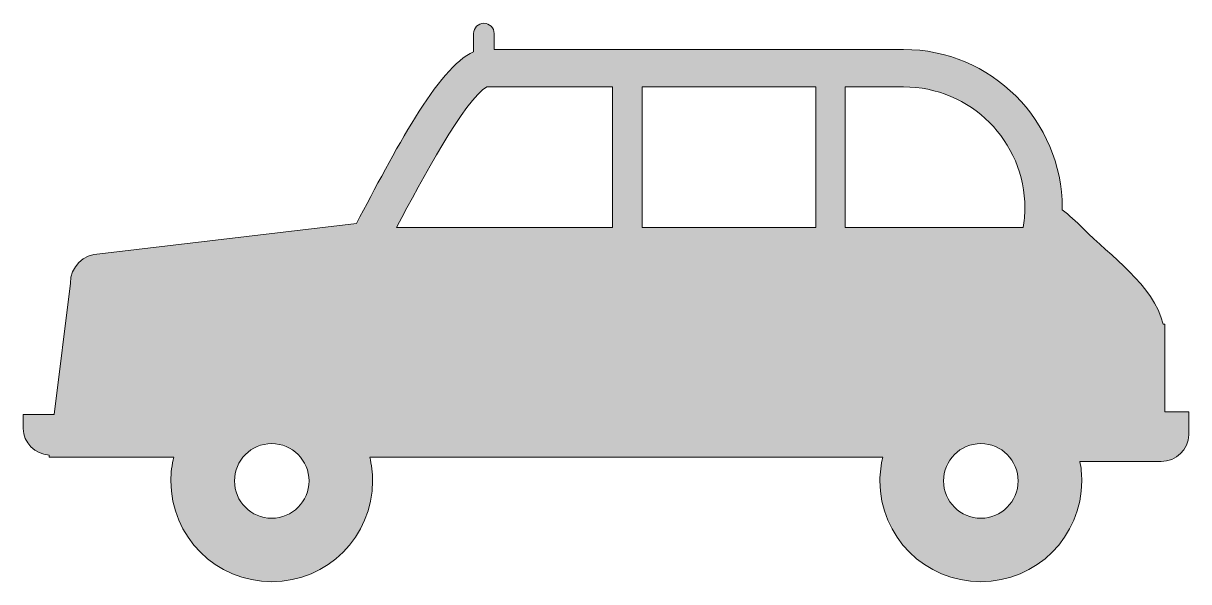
# Model space of a CAD drawing. Header units: inches. Extents: x 0 to 102, y 0 to 49.
import ezdxf

# ---------------------------------------------------------------- set-up
doc = ezdxf.new("R2010")
doc.units = ezdxf.units.IN
doc.header["$MEASUREMENT"] = 0
doc.layers.add('Layer 1', color=7, linetype='Continuous')

msp = doc.modelspace()

# ---------------------------------------------------------------- hatches: boundary and pattern name
at = {"layer": 'Layer 1'}
h = msp.add_hatch(color=152, dxfattribs=at)
h.dxf.hatch_style = 2
edge = h.paths.add_edge_path()
edge.add_spline(control_points=[(99.52, 22.47), (99.52, 22.47), (99.37, 22.47), (99.37, 22.47), (98.55, 25.9), (94.73, 28.44), (92.41, 30.81), (91.78, 31.46), (91.17, 31.99), (90.58, 32.44), (90.58, 32.49), (90.58, 32.55), (90.58, 32.6), (90.58, 40.24), (84.38, 46.44), (76.74, 46.44), (76.74, 46.44), (41.05, 46.44), (41.05, 46.44), (41.05, 46.44), (41.05, 47.83), (41.05, 47.83), (41.05, 48.33), (40.65, 48.73), (40.16, 48.73), (39.66, 48.73), (39.26, 48.33), (39.26, 47.83), (39.26, 47.83), (39.26, 46.23), (39.26, 46.23), (36.13, 44.92), (32.29, 37.36), (29.04, 31.27), (29.04, 31.27), (6.66, 28.61), (6.66, 28.61), (5.25, 28.61), (4.1, 27.47), (4.1, 26.06), (4.1, 26.06), (2.7, 14.59), (2.7, 14.59), (2.7, 14.59), (0, 14.59), (0, 14.59), (0, 14.59), (0, 13.37), (0, 13.37), (0, 12.13), (1, 11.12), (2.26, 11.05), (2.26, 11.05), (2.24, 10.88), (2.24, 10.88), (2.24, 10.88), (13.12, 10.88), (13.12, 10.88), (12.96, 10.21), (12.86, 9.52), (12.86, 8.8), (12.86, 3.94), (16.8, 0), (21.66, 0), (26.52, 0), (30.45, 3.94), (30.45, 8.8), (30.45, 9.52), (30.36, 10.21), (30.2, 10.88), (30.2, 10.88), (74.94, 10.88), (74.94, 10.88), (74.78, 10.21), (74.68, 9.52), (74.68, 8.8), (74.68, 3.94), (78.62, 0), (83.48, 0), (88.34, 0), (92.28, 3.94), (92.28, 8.8), (92.28, 9.38), (92.22, 9.94), (92.11, 10.49), (92.11, 10.49), (99.19, 10.49), (99.19, 10.49), (100.52, 10.49), (101.6, 11.54), (101.6, 12.82), (101.6, 12.82), (101.6, 13.6), (101.6, 13.6), (101.6, 13.6), (101.6, 14.05), (101.6, 14.05), (101.6, 14.05), (101.6, 14.82), (101.6, 14.82), (101.6, 14.82), (99.52, 14.82), (99.52, 14.82), (99.52, 14.82), (99.52, 22.47), (99.52, 22.47)], knot_values=[0, 0, 0, 0, 1, 1, 1, 2, 2, 2, 3, 3, 3, 4, 4, 4, 5, 5, 5, 6, 6, 6, 7, 7, 7, 8, 8, 8, 9, 9, 9, 10, 10, 10, 11, 11, 11, 12, 12, 12, 13, 13, 13, 14, 14, 14, 15, 15, 15, 16, 16, 16, 17, 17, 17, 18, 18, 18, 19, 19, 19, 20, 20, 20, 21, 21, 21, 22, 22, 22, 23, 23, 23, 24, 24, 24, 25, 25, 25, 26, 26, 26, 27, 27, 27, 28, 28, 28, 29, 29, 29, 30, 30, 30, 31, 31, 31, 32, 32, 32, 33, 33, 33, 34, 34, 34, 35, 35, 35, 35], degree=3, periodic=1)
edge = h.paths.add_edge_path()
edge.add_spline(control_points=[(76.74, 43.18), (82.58, 43.18), (87.32, 38.43), (87.32, 32.6), (87.32, 32.02), (87.26, 31.45), (87.17, 30.9), (87.17, 30.9), (71.66, 30.9), (71.66, 30.9), (71.66, 30.9), (71.66, 43.18), (71.66, 43.18), (71.66, 43.18), (76.74, 43.18), (76.74, 43.18)], knot_values=[0, 0, 0, 0, 1, 1, 1, 2, 2, 2, 3, 3, 3, 4, 4, 4, 5, 5, 5, 5], degree=3, periodic=1)
h.paths.add_polyline_path([(69.08, 43.18), (69.08, 30.9), (53.94, 30.9), (53.94, 43.18)])
edge = h.paths.add_edge_path()
edge.add_spline(control_points=[(32.59, 31.01), (34.67, 34.92), (38.5, 42.13), (40.42, 43.18), (40.42, 43.18), (51.36, 43.18), (51.36, 43.18), (51.36, 43.18), (51.36, 30.9), (51.36, 30.9), (51.36, 30.9), (32.53, 30.9), (32.53, 30.9), (32.55, 30.93), (32.57, 30.97), (32.59, 31.01)], knot_values=[0, 0, 0, 0, 1, 1, 1, 2, 2, 2, 3, 3, 3, 4, 4, 4, 5, 5, 5, 5], degree=3, periodic=1)
edge = h.paths.add_edge_path()
edge.add_spline(control_points=[(24.91, 8.8), (24.91, 7), (23.45, 5.54), (21.66, 5.54), (19.86, 5.54), (18.41, 7), (18.41, 8.8), (18.41, 10.59), (19.86, 12.05), (21.66, 12.05), (23.45, 12.05), (24.91, 10.59), (24.91, 8.8)], knot_values=[0, 0, 0, 0, 1, 1, 1, 2, 2, 2, 3, 3, 3, 4, 4, 4, 4], degree=3, periodic=1)
edge = h.paths.add_edge_path()
edge.add_spline(control_points=[(83.48, 5.54), (81.68, 5.54), (80.23, 7), (80.23, 8.8), (80.23, 10.59), (81.68, 12.05), (83.48, 12.05), (85.28, 12.05), (86.73, 10.59), (86.73, 8.8), (86.73, 7), (85.28, 5.54), (83.48, 5.54)], knot_values=[0, 0, 0, 0, 1, 1, 1, 2, 2, 2, 3, 3, 3, 4, 4, 4, 4], degree=3, periodic=1)

# ---------------------------------------------------------------- linework, layer by layer
at = {"layer": 'Layer 1', "lineweight": 0}
msp.add_lwpolyline([(69.08, 43.18), (69.08, 30.9), (53.94, 30.9), (53.94, 43.18), (69.08, 43.18)], dxfattribs=at)
for points, knots in [([(99.52, 22.47), (99.52, 22.47), (99.37, 22.47), (99.37, 22.47), (98.55, 25.9), (94.73, 28.44), (92.41, 30.81), (91.78, 31.46), (91.17, 31.99), (90.58, 32.44), (90.58, 32.49), (90.58, 32.55), (90.58, 32.6), (90.58, 40.24), (84.38, 46.44), (76.74, 46.44), (76.74, 46.44), (41.05, 46.44), (41.05, 46.44), (41.05, 46.44), (41.05, 47.83), (41.05, 47.83), (41.05, 48.33), (40.65, 48.73), (40.16, 48.73), (39.66, 48.73), (39.26, 48.33), (39.26, 47.83), (39.26, 47.83), (39.26, 46.23), (39.26, 46.23), (36.13, 44.92), (32.29, 37.36), (29.04, 31.27), (29.04, 31.27), (6.66, 28.61), (6.66, 28.61), (5.25, 28.61), (4.1, 27.47), (4.1, 26.06), (4.1, 26.06), (2.7, 14.59), (2.7, 14.59), (2.7, 14.59), (0, 14.59), (0, 14.59), (0, 14.59), (0, 13.37), (0, 13.37), (0, 12.13), (1, 11.12), (2.26, 11.05), (2.26, 11.05), (2.24, 10.88), (2.24, 10.88), (2.24, 10.88), (13.12, 10.88), (13.12, 10.88), (12.96, 10.21), (12.86, 9.52), (12.86, 8.8), (12.86, 3.94), (16.8, 0), (21.66, 0), (26.52, 0), (30.45, 3.94), (30.45, 8.8), (30.45, 9.52), (30.36, 10.21), (30.2, 10.88), (30.2, 10.88), (74.94, 10.88), (74.94, 10.88), (74.78, 10.21), (74.68, 9.52), (74.68, 8.8), (74.68, 3.94), (78.62, 0), (83.48, 0), (88.34, 0), (92.28, 3.94), (92.28, 8.8), (92.28, 9.38), (92.22, 9.94), (92.11, 10.49), (92.11, 10.49), (99.19, 10.49), (99.19, 10.49), (100.52, 10.49), (101.6, 11.54), (101.6, 12.82), (101.6, 12.82), (101.6, 13.6), (101.6, 13.6), (101.6, 13.6), (101.6, 14.05), (101.6, 14.05), (101.6, 14.05), (101.6, 14.82), (101.6, 14.82), (101.6, 14.82), (99.52, 14.82), (99.52, 14.82), (99.52, 14.82), (99.52, 22.47), (99.52, 22.47)], [0, 0, 0, 0, 1, 1, 1, 2, 2, 2, 3, 3, 3, 4, 4, 4, 5, 5, 5, 6, 6, 6, 7, 7, 7, 8, 8, 8, 9, 9, 9, 10, 10, 10, 11, 11, 11, 12, 12, 12, 13, 13, 13, 14, 14, 14, 15, 15, 15, 16, 16, 16, 17, 17, 17, 18, 18, 18, 19, 19, 19, 20, 20, 20, 21, 21, 21, 22, 22, 22, 23, 23, 23, 24, 24, 24, 25, 25, 25, 26, 26, 26, 27, 27, 27, 28, 28, 28, 29, 29, 29, 30, 30, 30, 31, 31, 31, 32, 32, 32, 33, 33, 33, 34, 34, 34, 35, 35, 35, 35]), ([(32.59, 31.01), (34.67, 34.92), (38.5, 42.13), (40.42, 43.18), (40.42, 43.18), (51.36, 43.18), (51.36, 43.18), (51.36, 43.18), (51.36, 30.9), (51.36, 30.9), (51.36, 30.9), (32.53, 30.9), (32.53, 30.9), (32.55, 30.93), (32.57, 30.97), (32.59, 31.01)], [0, 0, 0, 0, 1, 1, 1, 2, 2, 2, 3, 3, 3, 4, 4, 4, 5, 5, 5, 5]), ([(76.74, 43.18), (82.58, 43.18), (87.32, 38.43), (87.32, 32.6), (87.32, 32.02), (87.26, 31.45), (87.17, 30.9), (87.17, 30.9), (71.66, 30.9), (71.66, 30.9), (71.66, 30.9), (71.66, 43.18), (71.66, 43.18), (71.66, 43.18), (76.74, 43.18), (76.74, 43.18)], [0, 0, 0, 0, 1, 1, 1, 2, 2, 2, 3, 3, 3, 4, 4, 4, 5, 5, 5, 5]), ([(24.91, 8.8), (24.91, 7), (23.45, 5.54), (21.66, 5.54), (19.86, 5.54), (18.41, 7), (18.41, 8.8), (18.41, 10.59), (19.86, 12.05), (21.66, 12.05), (23.45, 12.05), (24.91, 10.59), (24.91, 8.8)], [0, 0, 0, 0, 1, 1, 1, 2, 2, 2, 3, 3, 3, 4, 4, 4, 4]), ([(83.48, 5.54), (81.68, 5.54), (80.23, 7), (80.23, 8.8), (80.23, 10.59), (81.68, 12.05), (83.48, 12.05), (85.28, 12.05), (86.73, 10.59), (86.73, 8.8), (86.73, 7), (85.28, 5.54), (83.48, 5.54)], [0, 0, 0, 0, 1, 1, 1, 2, 2, 2, 3, 3, 3, 4, 4, 4, 4])]:
    msp.add_open_spline(points, degree=3, knots=knots, dxfattribs=at)

doc.saveas('drawing.dxf')
